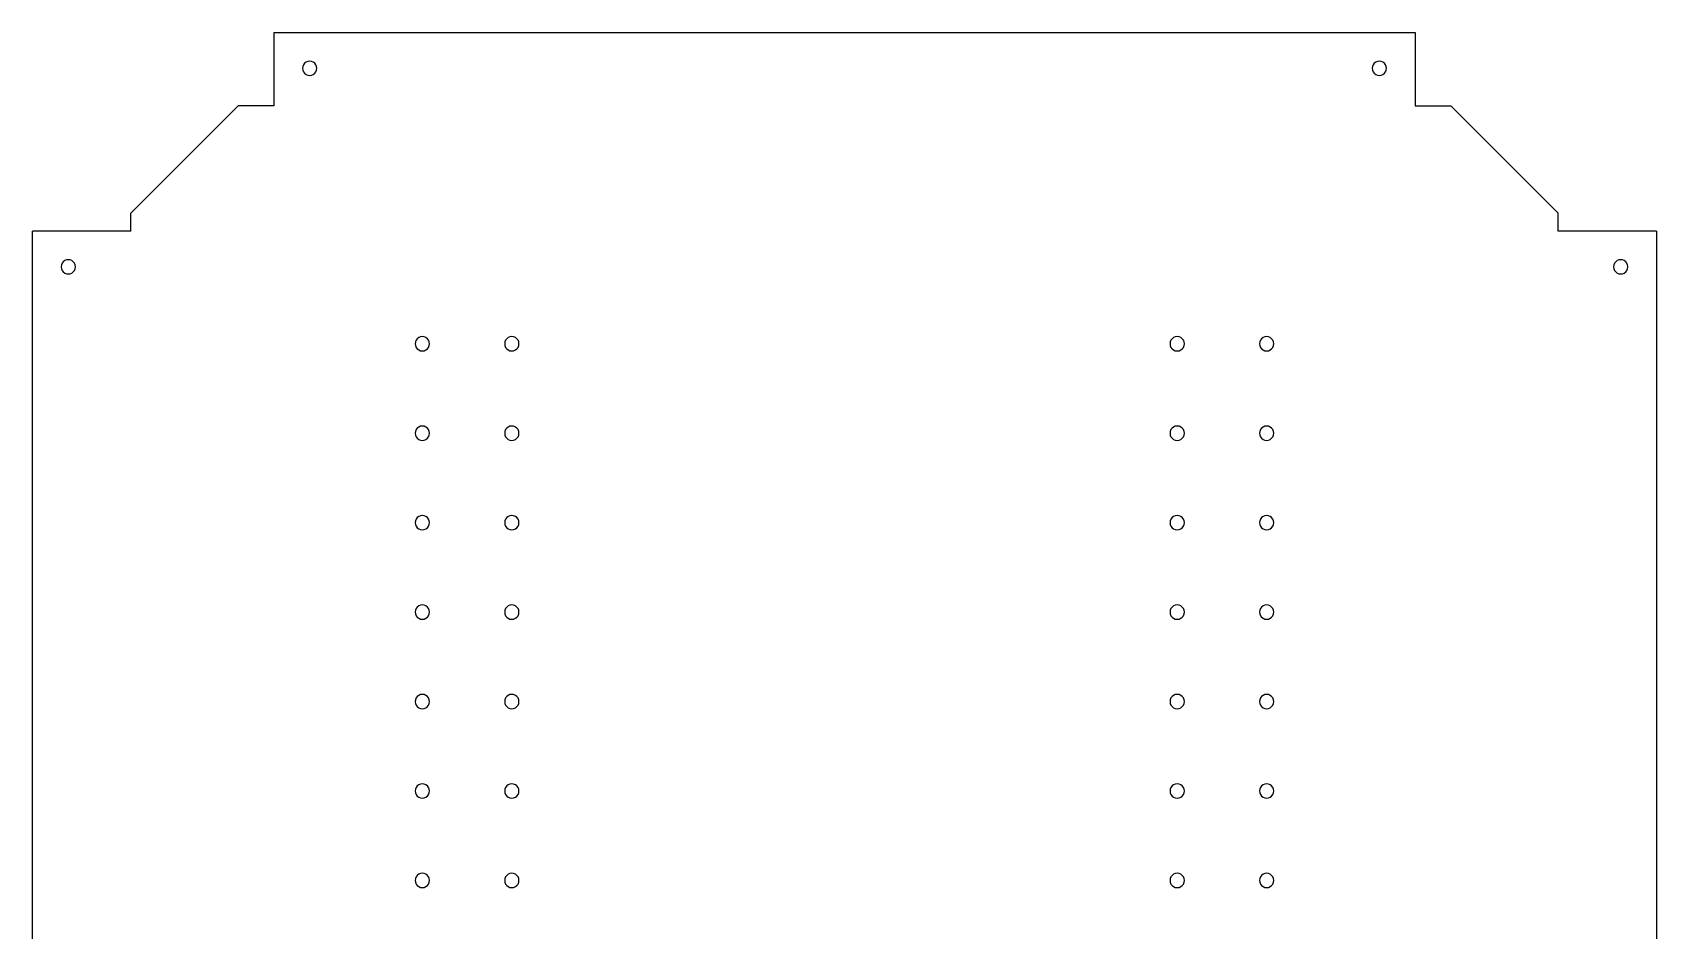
# Model space of a CAD drawing. Header units: metres. Extents: x -605 to -151, y 2349 to 2851.
# Drawn here: x -605.2 to -151.2, y 2599.5 to 2850.5 of the extents above; entities that cross this region are included whole.
import ezdxf

# ---------------------------------------------------------------- set-up
doc = ezdxf.new("R2010")
doc.units = ezdxf.units.M

msp = doc.modelspace()

# ---------------------------------------------------------------- linework, layer by layer
at = {"layer": 'GROUP0'}
for p, q in [((-537.69, 2850.5, 0), (-537.69, 2830, 0)), ((-537.69, 2850.5, 0), (-218.69, 2850.5, 0)), ((-218.69, 2850.5, 0), (-218.69, 2830, 0)), ((-528.69, 2842.23, 0), (-529.11, 2841.92, 0)), ((-528.21, 2842.43, 0), (-528.69, 2842.23, 0)), ((-527.69, 2842.5, 0), (-528.21, 2842.43, 0)), ((-527.17, 2842.43, 0), (-527.69, 2842.5, 0)), ((-526.69, 2842.23, 0), (-527.17, 2842.43, 0)), ((-526.28, 2841.92, 0), (-526.69, 2842.23, 0)), ((-229.69, 2842.23, 0), (-230.11, 2841.92, 0)), ((-229.21, 2842.43, 0), (-229.69, 2842.23, 0)), ((-228.69, 2842.5, 0), (-229.21, 2842.43, 0)), ((-228.17, 2842.43, 0), (-228.69, 2842.5, 0)), ((-227.69, 2842.23, 0), (-228.17, 2842.43, 0)), ((-227.28, 2841.92, 0), (-227.69, 2842.23, 0)), ((-529.62, 2841.02, 0), (-529.69, 2840.5, 0)), ((-529.69, 2840.5, 0), (-529.62, 2839.98, 0)), ((-529.42, 2841.5, 0), (-529.62, 2841.02, 0)), ((-529.62, 2839.98, 0), (-529.42, 2839.5, 0)), ((-529.11, 2841.92, 0), (-529.42, 2841.5, 0)), ((-529.42, 2839.5, 0), (-529.11, 2839.09, 0)), ((-529.11, 2839.09, 0), (-528.69, 2838.77, 0)), ((-528.69, 2838.77, 0), (-528.21, 2838.57, 0)), ((-528.21, 2838.57, 0), (-527.69, 2838.5, 0)), ((-527.69, 2838.5, 0), (-527.17, 2838.57, 0)), ((-527.17, 2838.57, 0), (-526.69, 2838.77, 0)), ((-526.69, 2838.77, 0), (-526.28, 2839.09, 0)), ((-525.96, 2841.5, 0), (-526.28, 2841.92, 0)), ((-526.28, 2839.09, 0), (-525.96, 2839.5, 0)), ((-525.76, 2841.02, 0), (-525.96, 2841.5, 0)), ((-525.96, 2839.5, 0), (-525.76, 2839.98, 0)), ((-525.69, 2840.5, 0), (-525.76, 2841.02, 0)), ((-525.76, 2839.98, 0), (-525.69, 2840.5, 0)), ((-230.62, 2841.02, 0), (-230.69, 2840.5, 0)), ((-230.69, 2840.5, 0), (-230.62, 2839.98, 0)), ((-230.42, 2841.5, 0), (-230.62, 2841.02, 0)), ((-230.62, 2839.98, 0), (-230.42, 2839.5, 0)), ((-230.11, 2841.92, 0), (-230.42, 2841.5, 0)), ((-230.42, 2839.5, 0), (-230.11, 2839.09, 0)), ((-230.11, 2839.09, 0), (-229.69, 2838.77, 0)), ((-229.69, 2838.77, 0), (-229.21, 2838.57, 0)), ((-229.21, 2838.57, 0), (-228.69, 2838.5, 0)), ((-228.69, 2838.5, 0), (-228.17, 2838.57, 0)), ((-228.17, 2838.57, 0), (-227.69, 2838.77, 0)), ((-227.69, 2838.77, 0), (-227.28, 2839.09, 0)), ((-226.96, 2841.5, 0), (-227.28, 2841.92, 0)), ((-227.28, 2839.09, 0), (-226.96, 2839.5, 0)), ((-226.76, 2841.02, 0), (-226.96, 2841.5, 0)), ((-226.96, 2839.5, 0), (-226.76, 2839.98, 0)), ((-226.69, 2840.5, 0), (-226.76, 2841.02, 0)), ((-226.76, 2839.98, 0), (-226.69, 2840.5, 0)), ((-547.69, 2830, 0), (-577.69, 2800, 0)), ((-537.69, 2830, 0), (-547.69, 2830, 0)), ((-218.69, 2830, 0), (-208.69, 2830, 0)), ((-178.69, 2800, 0), (-208.69, 2830, 0)), ((-577.69, 2795, 0), (-577.69, 2800, 0)), ((-178.69, 2795, 0), (-178.69, 2800, 0)), ((-577.69, 2795, 0), (-605.19, 2795, 0)), ((-605.19, 2373, 0), (-605.19, 2795, 0)), ((-151.19, 2795, 0), (-178.69, 2795, 0)), ((-151.19, 2795, 0), (-151.19, 2373, 0)), ((-597.12, 2785.52, 0), (-597.19, 2785, 0)), ((-597.19, 2785, 0), (-597.12, 2784.48, 0)), ((-596.92, 2786, 0), (-597.12, 2785.52, 0)), ((-597.12, 2784.48, 0), (-596.92, 2784, 0)), ((-596.61, 2786.42, 0), (-596.92, 2786, 0)), ((-596.92, 2784, 0), (-596.61, 2783.59, 0)), ((-596.19, 2786.73, 0), (-596.61, 2786.42, 0)), ((-596.61, 2783.59, 0), (-596.19, 2783.27, 0)), ((-595.71, 2786.93, 0), (-596.19, 2786.73, 0)), ((-596.19, 2783.27, 0), (-595.71, 2783.07, 0)), ((-595.19, 2787, 0), (-595.71, 2786.93, 0)), ((-595.71, 2783.07, 0), (-595.19, 2783, 0)), ((-594.67, 2786.93, 0), (-595.19, 2787, 0)), ((-595.19, 2783, 0), (-594.67, 2783.07, 0)), ((-594.19, 2786.73, 0), (-594.67, 2786.93, 0)), ((-594.67, 2783.07, 0), (-594.19, 2783.27, 0)), ((-593.78, 2786.42, 0), (-594.19, 2786.73, 0)), ((-594.19, 2783.27, 0), (-593.78, 2783.59, 0)), ((-593.46, 2786, 0), (-593.78, 2786.42, 0)), ((-593.78, 2783.59, 0), (-593.46, 2784, 0)), ((-593.26, 2785.52, 0), (-593.46, 2786, 0)), ((-593.46, 2784, 0), (-593.26, 2784.48, 0)), ((-593.19, 2785, 0), (-593.26, 2785.52, 0)), ((-593.26, 2784.48, 0), (-593.19, 2785, 0)), ((-163.12, 2785.52, 0), (-163.19, 2785, 0)), ((-163.19, 2785, 0), (-163.12, 2784.48, 0)), ((-162.92, 2786, 0), (-163.12, 2785.52, 0)), ((-163.12, 2784.48, 0), (-162.92, 2784, 0)), ((-162.61, 2786.42, 0), (-162.92, 2786, 0)), ((-162.92, 2784, 0), (-162.61, 2783.59, 0)), ((-162.19, 2786.73, 0), (-162.61, 2786.42, 0)), ((-162.61, 2783.59, 0), (-162.19, 2783.27, 0)), ((-161.71, 2786.93, 0), (-162.19, 2786.73, 0)), ((-162.19, 2783.27, 0), (-161.71, 2783.07, 0)), ((-161.19, 2787, 0), (-161.71, 2786.93, 0)), ((-161.71, 2783.07, 0), (-161.19, 2783, 0)), ((-160.67, 2786.93, 0), (-161.19, 2787, 0)), ((-161.19, 2783, 0), (-160.67, 2783.07, 0)), ((-160.19, 2786.73, 0), (-160.67, 2786.93, 0)), ((-160.67, 2783.07, 0), (-160.19, 2783.27, 0)), ((-159.78, 2786.42, 0), (-160.19, 2786.73, 0)), ((-160.19, 2783.27, 0), (-159.78, 2783.59, 0)), ((-159.46, 2786, 0), (-159.78, 2786.42, 0)), ((-159.78, 2783.59, 0), (-159.46, 2784, 0)), ((-159.26, 2785.52, 0), (-159.46, 2786, 0)), ((-159.46, 2784, 0), (-159.26, 2784.48, 0)), ((-159.19, 2785, 0), (-159.26, 2785.52, 0)), ((-159.26, 2784.48, 0), (-159.19, 2785, 0)), ((-497.61, 2764.92, 0), (-497.92, 2764.5, 0)), ((-497.19, 2765.23, 0), (-497.61, 2764.92, 0)), ((-496.71, 2765.43, 0), (-497.19, 2765.23, 0)), ((-496.19, 2765.5, 0), (-496.71, 2765.43, 0)), ((-495.68, 2765.43, 0), (-496.19, 2765.5, 0)), ((-495.19, 2765.23, 0), (-495.68, 2765.43, 0)), ((-494.78, 2764.92, 0), (-495.19, 2765.23, 0)), ((-494.46, 2764.5, 0), (-494.78, 2764.92, 0)), ((-472.61, 2764.92, 0), (-472.92, 2764.5, 0)), ((-472.19, 2765.23, 0), (-472.61, 2764.92, 0)), ((-471.71, 2765.43, 0), (-472.19, 2765.23, 0)), ((-471.19, 2765.5, 0), (-471.71, 2765.43, 0)), ((-470.68, 2765.43, 0), (-471.19, 2765.5, 0)), ((-470.19, 2765.23, 0), (-470.68, 2765.43, 0)), ((-469.78, 2764.92, 0), (-470.19, 2765.23, 0)), ((-469.46, 2764.5, 0), (-469.78, 2764.92, 0)), ((-286.61, 2764.92, 0), (-286.92, 2764.5, 0)), ((-286.19, 2765.23, 0), (-286.61, 2764.92, 0)), ((-285.71, 2765.43, 0), (-286.19, 2765.23, 0)), ((-285.19, 2765.5, 0), (-285.71, 2765.43, 0)), ((-284.67, 2765.43, 0), (-285.19, 2765.5, 0)), ((-284.19, 2765.23, 0), (-284.67, 2765.43, 0)), ((-283.78, 2764.92, 0), (-284.19, 2765.23, 0)), ((-283.46, 2764.5, 0), (-283.78, 2764.92, 0)), ((-261.61, 2764.92, 0), (-261.92, 2764.5, 0)), ((-261.19, 2765.23, 0), (-261.61, 2764.92, 0)), ((-260.71, 2765.43, 0), (-261.19, 2765.23, 0)), ((-260.19, 2765.5, 0), (-260.71, 2765.43, 0)), ((-259.67, 2765.43, 0), (-260.19, 2765.5, 0)), ((-259.19, 2765.23, 0), (-259.67, 2765.43, 0)), ((-258.78, 2764.92, 0), (-259.19, 2765.23, 0)), ((-258.46, 2764.5, 0), (-258.78, 2764.92, 0)), ((-498.12, 2764.02, 0), (-498.19, 2763.5, 0)), ((-498.19, 2763.5, 0), (-498.12, 2762.98, 0)), ((-497.92, 2764.5, 0), (-498.12, 2764.02, 0)), ((-498.12, 2762.98, 0), (-497.92, 2762.5, 0)), ((-497.92, 2762.5, 0), (-497.61, 2762.09, 0)), ((-497.61, 2762.09, 0), (-497.19, 2761.77, 0)), ((-497.19, 2761.77, 0), (-496.71, 2761.57, 0)), ((-496.71, 2761.57, 0), (-496.19, 2761.5, 0)), ((-496.19, 2761.5, 0), (-495.68, 2761.57, 0)), ((-495.68, 2761.57, 0), (-495.19, 2761.77, 0)), ((-495.19, 2761.77, 0), (-494.78, 2762.09, 0)), ((-494.78, 2762.09, 0), (-494.46, 2762.5, 0)), ((-494.26, 2764.02, 0), (-494.46, 2764.5, 0)), ((-494.46, 2762.5, 0), (-494.26, 2762.98, 0)), ((-494.19, 2763.5, 0), (-494.26, 2764.02, 0)), ((-494.26, 2762.98, 0), (-494.19, 2763.5, 0)), ((-473.12, 2764.02, 0), (-473.19, 2763.5, 0)), ((-473.19, 2763.5, 0), (-473.12, 2762.98, 0)), ((-472.92, 2764.5, 0), (-473.12, 2764.02, 0)), ((-473.12, 2762.98, 0), (-472.92, 2762.5, 0)), ((-472.92, 2762.5, 0), (-472.61, 2762.09, 0)), ((-472.61, 2762.09, 0), (-472.19, 2761.77, 0)), ((-472.19, 2761.77, 0), (-471.71, 2761.57, 0)), ((-471.71, 2761.57, 0), (-471.19, 2761.5, 0)), ((-471.19, 2761.5, 0), (-470.68, 2761.57, 0)), ((-470.68, 2761.57, 0), (-470.19, 2761.77, 0)), ((-470.19, 2761.77, 0), (-469.78, 2762.09, 0)), ((-469.78, 2762.09, 0), (-469.46, 2762.5, 0)), ((-469.26, 2764.02, 0), (-469.46, 2764.5, 0)), ((-469.46, 2762.5, 0), (-469.26, 2762.98, 0)), ((-469.19, 2763.5, 0), (-469.26, 2764.02, 0)), ((-469.26, 2762.98, 0), (-469.19, 2763.5, 0)), ((-287.12, 2764.02, 0), (-287.19, 2763.5, 0)), ((-287.19, 2763.5, 0), (-287.12, 2762.98, 0)), ((-286.92, 2764.5, 0), (-287.12, 2764.02, 0)), ((-287.12, 2762.98, 0), (-286.92, 2762.5, 0)), ((-286.92, 2762.5, 0), (-286.61, 2762.09, 0)), ((-286.61, 2762.09, 0), (-286.19, 2761.77, 0)), ((-286.19, 2761.77, 0), (-285.71, 2761.57, 0)), ((-285.71, 2761.57, 0), (-285.19, 2761.5, 0)), ((-285.19, 2761.5, 0), (-284.67, 2761.57, 0)), ((-284.67, 2761.57, 0), (-284.19, 2761.77, 0)), ((-284.19, 2761.77, 0), (-283.78, 2762.09, 0)), ((-283.78, 2762.09, 0), (-283.46, 2762.5, 0)), ((-283.26, 2764.02, 0), (-283.46, 2764.5, 0)), ((-283.46, 2762.5, 0), (-283.26, 2762.98, 0)), ((-283.19, 2763.5, 0), (-283.26, 2764.02, 0)), ((-283.26, 2762.98, 0), (-283.19, 2763.5, 0)), ((-262.12, 2764.02, 0), (-262.19, 2763.5, 0)), ((-262.19, 2763.5, 0), (-262.12, 2762.98, 0)), ((-261.92, 2764.5, 0), (-262.12, 2764.02, 0)), ((-262.12, 2762.98, 0), (-261.92, 2762.5, 0)), ((-261.92, 2762.5, 0), (-261.61, 2762.09, 0)), ((-261.61, 2762.09, 0), (-261.19, 2761.77, 0)), ((-261.19, 2761.77, 0), (-260.71, 2761.57, 0)), ((-260.71, 2761.57, 0), (-260.19, 2761.5, 0)), ((-260.19, 2761.5, 0), (-259.67, 2761.57, 0)), ((-259.67, 2761.57, 0), (-259.19, 2761.77, 0)), ((-259.19, 2761.77, 0), (-258.78, 2762.09, 0)), ((-258.78, 2762.09, 0), (-258.46, 2762.5, 0)), ((-258.26, 2764.02, 0), (-258.46, 2764.5, 0)), ((-258.46, 2762.5, 0), (-258.26, 2762.98, 0)), ((-258.19, 2763.5, 0), (-258.26, 2764.02, 0)), ((-258.26, 2762.98, 0), (-258.19, 2763.5, 0)), ((-498.12, 2739.02, 0), (-498.19, 2738.5, 0)), ((-498.19, 2738.5, 0), (-498.12, 2737.98, 0)), ((-497.92, 2739.5, 0), (-498.12, 2739.02, 0)), ((-498.12, 2737.98, 0), (-497.92, 2737.5, 0)), ((-497.61, 2739.92, 0), (-497.92, 2739.5, 0)), ((-497.19, 2740.23, 0), (-497.61, 2739.92, 0)), ((-496.71, 2740.43, 0), (-497.19, 2740.23, 0)), ((-496.19, 2740.5, 0), (-496.71, 2740.43, 0)), ((-495.68, 2740.43, 0), (-496.19, 2740.5, 0)), ((-495.19, 2740.23, 0), (-495.68, 2740.43, 0)), ((-494.78, 2739.92, 0), (-495.19, 2740.23, 0)), ((-494.46, 2739.5, 0), (-494.78, 2739.92, 0)), ((-494.26, 2739.02, 0), (-494.46, 2739.5, 0)), ((-494.46, 2737.5, 0), (-494.26, 2737.98, 0)), ((-494.19, 2738.5, 0), (-494.26, 2739.02, 0)), ((-494.26, 2737.98, 0), (-494.19, 2738.5, 0)), ((-473.12, 2739.02, 0), (-473.19, 2738.5, 0)), ((-473.19, 2738.5, 0), (-473.12, 2737.98, 0)), ((-472.92, 2739.5, 0), (-473.12, 2739.02, 0)), ((-473.12, 2737.98, 0), (-472.92, 2737.5, 0)), ((-472.61, 2739.92, 0), (-472.92, 2739.5, 0)), ((-472.19, 2740.23, 0), (-472.61, 2739.92, 0)), ((-471.71, 2740.43, 0), (-472.19, 2740.23, 0)), ((-471.19, 2740.5, 0), (-471.71, 2740.43, 0)), ((-470.68, 2740.43, 0), (-471.19, 2740.5, 0)), ((-470.19, 2740.23, 0), (-470.68, 2740.43, 0)), ((-469.78, 2739.92, 0), (-470.19, 2740.23, 0)), ((-469.46, 2739.5, 0), (-469.78, 2739.92, 0)), ((-469.26, 2739.02, 0), (-469.46, 2739.5, 0)), ((-469.46, 2737.5, 0), (-469.26, 2737.98, 0)), ((-469.19, 2738.5, 0), (-469.26, 2739.02, 0)), ((-469.26, 2737.98, 0), (-469.19, 2738.5, 0)), ((-287.12, 2739.02, 0), (-287.19, 2738.5, 0)), ((-287.19, 2738.5, 0), (-287.12, 2737.98, 0)), ((-286.92, 2739.5, 0), (-287.12, 2739.02, 0)), ((-287.12, 2737.98, 0), (-286.92, 2737.5, 0)), ((-286.61, 2739.92, 0), (-286.92, 2739.5, 0)), ((-286.19, 2740.23, 0), (-286.61, 2739.92, 0)), ((-285.71, 2740.43, 0), (-286.19, 2740.23, 0)), ((-285.19, 2740.5, 0), (-285.71, 2740.43, 0)), ((-284.67, 2740.43, 0), (-285.19, 2740.5, 0)), ((-284.19, 2740.23, 0), (-284.67, 2740.43, 0)), ((-283.78, 2739.92, 0), (-284.19, 2740.23, 0)), ((-283.46, 2739.5, 0), (-283.78, 2739.92, 0)), ((-283.26, 2739.02, 0), (-283.46, 2739.5, 0)), ((-283.46, 2737.5, 0), (-283.26, 2737.98, 0)), ((-283.19, 2738.5, 0), (-283.26, 2739.02, 0)), ((-283.26, 2737.98, 0), (-283.19, 2738.5, 0)), ((-262.12, 2739.02, 0), (-262.19, 2738.5, 0)), ((-262.19, 2738.5, 0), (-262.12, 2737.98, 0)), ((-261.92, 2739.5, 0), (-262.12, 2739.02, 0)), ((-262.12, 2737.98, 0), (-261.92, 2737.5, 0)), ((-261.61, 2739.92, 0), (-261.92, 2739.5, 0)), ((-261.19, 2740.23, 0), (-261.61, 2739.92, 0)), ((-260.71, 2740.43, 0), (-261.19, 2740.23, 0)), ((-260.19, 2740.5, 0), (-260.71, 2740.43, 0)), ((-259.67, 2740.43, 0), (-260.19, 2740.5, 0)), ((-259.19, 2740.23, 0), (-259.67, 2740.43, 0)), ((-258.78, 2739.92, 0), (-259.19, 2740.23, 0)), ((-258.46, 2739.5, 0), (-258.78, 2739.92, 0)), ((-258.26, 2739.02, 0), (-258.46, 2739.5, 0)), ((-258.46, 2737.5, 0), (-258.26, 2737.98, 0)), ((-258.19, 2738.5, 0), (-258.26, 2739.02, 0)), ((-258.26, 2737.98, 0), (-258.19, 2738.5, 0)), ((-497.92, 2737.5, 0), (-497.61, 2737.09, 0)), ((-497.61, 2737.09, 0), (-497.19, 2736.77, 0)), ((-497.19, 2736.77, 0), (-496.71, 2736.57, 0)), ((-496.71, 2736.57, 0), (-496.19, 2736.5, 0)), ((-496.19, 2736.5, 0), (-495.68, 2736.57, 0)), ((-495.68, 2736.57, 0), (-495.19, 2736.77, 0)), ((-495.19, 2736.77, 0), (-494.78, 2737.09, 0)), ((-494.78, 2737.09, 0), (-494.46, 2737.5, 0)), ((-472.92, 2737.5, 0), (-472.61, 2737.09, 0)), ((-472.61, 2737.09, 0), (-472.19, 2736.77, 0)), ((-472.19, 2736.77, 0), (-471.71, 2736.57, 0)), ((-471.71, 2736.57, 0), (-471.19, 2736.5, 0)), ((-471.19, 2736.5, 0), (-470.68, 2736.57, 0)), ((-470.68, 2736.57, 0), (-470.19, 2736.77, 0)), ((-470.19, 2736.77, 0), (-469.78, 2737.09, 0)), ((-469.78, 2737.09, 0), (-469.46, 2737.5, 0)), ((-286.92, 2737.5, 0), (-286.61, 2737.09, 0)), ((-286.61, 2737.09, 0), (-286.19, 2736.77, 0)), ((-286.19, 2736.77, 0), (-285.71, 2736.57, 0)), ((-285.71, 2736.57, 0), (-285.19, 2736.5, 0)), ((-285.19, 2736.5, 0), (-284.67, 2736.57, 0)), ((-284.67, 2736.57, 0), (-284.19, 2736.77, 0)), ((-284.19, 2736.77, 0), (-283.78, 2737.09, 0)), ((-283.78, 2737.09, 0), (-283.46, 2737.5, 0)), ((-261.92, 2737.5, 0), (-261.61, 2737.09, 0)), ((-261.61, 2737.09, 0), (-261.19, 2736.77, 0)), ((-261.19, 2736.77, 0), (-260.71, 2736.57, 0)), ((-260.71, 2736.57, 0), (-260.19, 2736.5, 0)), ((-260.19, 2736.5, 0), (-259.67, 2736.57, 0)), ((-259.67, 2736.57, 0), (-259.19, 2736.77, 0)), ((-259.19, 2736.77, 0), (-258.78, 2737.09, 0)), ((-258.78, 2737.09, 0), (-258.46, 2737.5, 0)), ((-497.19, 2715.23, 0), (-497.61, 2714.92, 0)), ((-496.71, 2715.43, 0), (-497.19, 2715.23, 0)), ((-496.19, 2715.5, 0), (-496.71, 2715.43, 0)), ((-495.68, 2715.43, 0), (-496.19, 2715.5, 0)), ((-495.19, 2715.23, 0), (-495.68, 2715.43, 0)), ((-494.78, 2714.92, 0), (-495.19, 2715.23, 0)), ((-472.19, 2715.23, 0), (-472.61, 2714.92, 0)), ((-471.71, 2715.43, 0), (-472.19, 2715.23, 0)), ((-471.19, 2715.5, 0), (-471.71, 2715.43, 0)), ((-470.68, 2715.43, 0), (-471.19, 2715.5, 0)), ((-470.19, 2715.23, 0), (-470.68, 2715.43, 0)), ((-469.78, 2714.92, 0), (-470.19, 2715.23, 0)), ((-286.19, 2715.23, 0), (-286.61, 2714.92, 0)), ((-285.71, 2715.43, 0), (-286.19, 2715.23, 0)), ((-285.19, 2715.5, 0), (-285.71, 2715.43, 0)), ((-284.67, 2715.43, 0), (-285.19, 2715.5, 0)), ((-284.19, 2715.23, 0), (-284.67, 2715.43, 0)), ((-283.78, 2714.92, 0), (-284.19, 2715.23, 0)), ((-261.19, 2715.23, 0), (-261.61, 2714.92, 0)), ((-260.71, 2715.43, 0), (-261.19, 2715.23, 0)), ((-260.19, 2715.5, 0), (-260.71, 2715.43, 0)), ((-259.67, 2715.43, 0), (-260.19, 2715.5, 0)), ((-259.19, 2715.23, 0), (-259.67, 2715.43, 0)), ((-258.78, 2714.92, 0), (-259.19, 2715.23, 0)), ((-498.12, 2714.02, 0), (-498.19, 2713.5, 0)), ((-498.19, 2713.5, 0), (-498.12, 2712.98, 0)), ((-497.92, 2714.5, 0), (-498.12, 2714.02, 0)), ((-498.12, 2712.98, 0), (-497.92, 2712.5, 0)), ((-497.61, 2714.92, 0), (-497.92, 2714.5, 0)), ((-497.92, 2712.5, 0), (-497.61, 2712.09, 0)), ((-497.61, 2712.09, 0), (-497.19, 2711.77, 0)), ((-497.19, 2711.77, 0), (-496.71, 2711.57, 0)), ((-496.71, 2711.57, 0), (-496.19, 2711.5, 0)), ((-496.19, 2711.5, 0), (-495.68, 2711.57, 0)), ((-495.68, 2711.57, 0), (-495.19, 2711.77, 0)), ((-495.19, 2711.77, 0), (-494.78, 2712.09, 0)), ((-494.46, 2714.5, 0), (-494.78, 2714.92, 0)), ((-494.78, 2712.09, 0), (-494.46, 2712.5, 0)), ((-494.26, 2714.02, 0), (-494.46, 2714.5, 0)), ((-494.46, 2712.5, 0), (-494.26, 2712.98, 0)), ((-494.19, 2713.5, 0), (-494.26, 2714.02, 0)), ((-494.26, 2712.98, 0), (-494.19, 2713.5, 0)), ((-473.12, 2714.02, 0), (-473.19, 2713.5, 0)), ((-473.19, 2713.5, 0), (-473.12, 2712.98, 0)), ((-472.92, 2714.5, 0), (-473.12, 2714.02, 0)), ((-473.12, 2712.98, 0), (-472.92, 2712.5, 0)), ((-472.61, 2714.92, 0), (-472.92, 2714.5, 0)), ((-472.92, 2712.5, 0), (-472.61, 2712.09, 0)), ((-472.61, 2712.09, 0), (-472.19, 2711.77, 0)), ((-472.19, 2711.77, 0), (-471.71, 2711.57, 0)), ((-471.71, 2711.57, 0), (-471.19, 2711.5, 0)), ((-471.19, 2711.5, 0), (-470.68, 2711.57, 0)), ((-470.68, 2711.57, 0), (-470.19, 2711.77, 0)), ((-470.19, 2711.77, 0), (-469.78, 2712.09, 0)), ((-469.46, 2714.5, 0), (-469.78, 2714.92, 0)), ((-469.78, 2712.09, 0), (-469.46, 2712.5, 0)), ((-469.26, 2714.02, 0), (-469.46, 2714.5, 0)), ((-469.46, 2712.5, 0), (-469.26, 2712.98, 0)), ((-469.19, 2713.5, 0), (-469.26, 2714.02, 0)), ((-469.26, 2712.98, 0), (-469.19, 2713.5, 0)), ((-287.12, 2714.02, 0), (-287.19, 2713.5, 0)), ((-287.19, 2713.5, 0), (-287.12, 2712.98, 0)), ((-286.92, 2714.5, 0), (-287.12, 2714.02, 0)), ((-287.12, 2712.98, 0), (-286.92, 2712.5, 0)), ((-286.61, 2714.92, 0), (-286.92, 2714.5, 0)), ((-286.92, 2712.5, 0), (-286.61, 2712.09, 0)), ((-286.61, 2712.09, 0), (-286.19, 2711.77, 0)), ((-286.19, 2711.77, 0), (-285.71, 2711.57, 0)), ((-285.71, 2711.57, 0), (-285.19, 2711.5, 0)), ((-285.19, 2711.5, 0), (-284.67, 2711.57, 0)), ((-284.67, 2711.57, 0), (-284.19, 2711.77, 0)), ((-284.19, 2711.77, 0), (-283.78, 2712.09, 0)), ((-283.46, 2714.5, 0), (-283.78, 2714.92, 0)), ((-283.78, 2712.09, 0), (-283.46, 2712.5, 0)), ((-283.26, 2714.02, 0), (-283.46, 2714.5, 0)), ((-283.46, 2712.5, 0), (-283.26, 2712.98, 0)), ((-283.19, 2713.5, 0), (-283.26, 2714.02, 0)), ((-283.26, 2712.98, 0), (-283.19, 2713.5, 0)), ((-262.12, 2714.02, 0), (-262.19, 2713.5, 0)), ((-262.19, 2713.5, 0), (-262.12, 2712.98, 0)), ((-261.92, 2714.5, 0), (-262.12, 2714.02, 0)), ((-262.12, 2712.98, 0), (-261.92, 2712.5, 0)), ((-261.61, 2714.92, 0), (-261.92, 2714.5, 0)), ((-261.92, 2712.5, 0), (-261.61, 2712.09, 0)), ((-261.61, 2712.09, 0), (-261.19, 2711.77, 0)), ((-261.19, 2711.77, 0), (-260.71, 2711.57, 0)), ((-260.71, 2711.57, 0), (-260.19, 2711.5, 0)), ((-260.19, 2711.5, 0), (-259.67, 2711.57, 0)), ((-259.67, 2711.57, 0), (-259.19, 2711.77, 0)), ((-259.19, 2711.77, 0), (-258.78, 2712.09, 0)), ((-258.46, 2714.5, 0), (-258.78, 2714.92, 0)), ((-258.78, 2712.09, 0), (-258.46, 2712.5, 0)), ((-258.26, 2714.02, 0), (-258.46, 2714.5, 0)), ((-258.46, 2712.5, 0), (-258.26, 2712.98, 0)), ((-258.19, 2713.5, 0), (-258.26, 2714.02, 0)), ((-258.26, 2712.98, 0), (-258.19, 2713.5, 0)), ((-498.12, 2689.02, 0), (-498.19, 2688.5, 0)), ((-498.19, 2688.5, 0), (-498.12, 2687.98, 0)), ((-497.92, 2689.5, 0), (-498.12, 2689.02, 0)), ((-498.12, 2687.98, 0), (-497.92, 2687.5, 0)), ((-497.61, 2689.92, 0), (-497.92, 2689.5, 0)), ((-497.19, 2690.23, 0), (-497.61, 2689.92, 0)), ((-496.71, 2690.43, 0), (-497.19, 2690.23, 0)), ((-496.19, 2690.5, 0), (-496.71, 2690.43, 0)), ((-495.68, 2690.43, 0), (-496.19, 2690.5, 0)), ((-495.19, 2690.23, 0), (-495.68, 2690.43, 0)), ((-494.78, 2689.92, 0), (-495.19, 2690.23, 0)), ((-494.46, 2689.5, 0), (-494.78, 2689.92, 0)), ((-494.26, 2689.02, 0), (-494.46, 2689.5, 0)), ((-494.46, 2687.5, 0), (-494.26, 2687.98, 0)), ((-494.19, 2688.5, 0), (-494.26, 2689.02, 0)), ((-494.26, 2687.98, 0), (-494.19, 2688.5, 0)), ((-473.12, 2689.02, 0), (-473.19, 2688.5, 0)), ((-473.19, 2688.5, 0), (-473.12, 2687.98, 0)), ((-472.92, 2689.5, 0), (-473.12, 2689.02, 0)), ((-473.12, 2687.98, 0), (-472.92, 2687.5, 0)), ((-472.61, 2689.92, 0), (-472.92, 2689.5, 0)), ((-472.19, 2690.23, 0), (-472.61, 2689.92, 0)), ((-471.71, 2690.43, 0), (-472.19, 2690.23, 0)), ((-471.19, 2690.5, 0), (-471.71, 2690.43, 0)), ((-470.68, 2690.43, 0), (-471.19, 2690.5, 0)), ((-470.19, 2690.23, 0), (-470.68, 2690.43, 0)), ((-469.78, 2689.92, 0), (-470.19, 2690.23, 0)), ((-469.46, 2689.5, 0), (-469.78, 2689.92, 0)), ((-469.26, 2689.02, 0), (-469.46, 2689.5, 0)), ((-469.46, 2687.5, 0), (-469.26, 2687.98, 0)), ((-469.19, 2688.5, 0), (-469.26, 2689.02, 0)), ((-469.26, 2687.98, 0), (-469.19, 2688.5, 0)), ((-287.12, 2689.02, 0), (-287.19, 2688.5, 0)), ((-287.19, 2688.5, 0), (-287.12, 2687.98, 0)), ((-286.92, 2689.5, 0), (-287.12, 2689.02, 0)), ((-287.12, 2687.98, 0), (-286.92, 2687.5, 0)), ((-286.61, 2689.92, 0), (-286.92, 2689.5, 0)), ((-286.19, 2690.23, 0), (-286.61, 2689.92, 0)), ((-285.71, 2690.43, 0), (-286.19, 2690.23, 0)), ((-285.19, 2690.5, 0), (-285.71, 2690.43, 0)), ((-284.67, 2690.43, 0), (-285.19, 2690.5, 0)), ((-284.19, 2690.23, 0), (-284.67, 2690.43, 0)), ((-283.78, 2689.92, 0), (-284.19, 2690.23, 0)), ((-283.46, 2689.5, 0), (-283.78, 2689.92, 0)), ((-283.26, 2689.02, 0), (-283.46, 2689.5, 0)), ((-283.46, 2687.5, 0), (-283.26, 2687.98, 0)), ((-283.19, 2688.5, 0), (-283.26, 2689.02, 0)), ((-283.26, 2687.98, 0), (-283.19, 2688.5, 0)), ((-262.12, 2689.02, 0), (-262.19, 2688.5, 0)), ((-262.19, 2688.5, 0), (-262.12, 2687.98, 0)), ((-261.92, 2689.5, 0), (-262.12, 2689.02, 0)), ((-262.12, 2687.98, 0), (-261.92, 2687.5, 0)), ((-261.61, 2689.92, 0), (-261.92, 2689.5, 0)), ((-261.19, 2690.23, 0), (-261.61, 2689.92, 0)), ((-260.71, 2690.43, 0), (-261.19, 2690.23, 0)), ((-260.19, 2690.5, 0), (-260.71, 2690.43, 0)), ((-259.67, 2690.43, 0), (-260.19, 2690.5, 0)), ((-259.19, 2690.23, 0), (-259.67, 2690.43, 0)), ((-258.78, 2689.92, 0), (-259.19, 2690.23, 0)), ((-258.46, 2689.5, 0), (-258.78, 2689.92, 0)), ((-258.26, 2689.02, 0), (-258.46, 2689.5, 0)), ((-258.46, 2687.5, 0), (-258.26, 2687.98, 0)), ((-258.19, 2688.5, 0), (-258.26, 2689.02, 0)), ((-258.26, 2687.98, 0), (-258.19, 2688.5, 0)), ((-497.92, 2687.5, 0), (-497.61, 2687.09, 0)), ((-497.61, 2687.09, 0), (-497.19, 2686.77, 0)), ((-497.19, 2686.77, 0), (-496.71, 2686.57, 0)), ((-496.71, 2686.57, 0), (-496.19, 2686.5, 0)), ((-496.19, 2686.5, 0), (-495.68, 2686.57, 0)), ((-495.68, 2686.57, 0), (-495.19, 2686.77, 0)), ((-495.19, 2686.77, 0), (-494.78, 2687.09, 0)), ((-494.78, 2687.09, 0), (-494.46, 2687.5, 0)), ((-472.92, 2687.5, 0), (-472.61, 2687.09, 0)), ((-472.61, 2687.09, 0), (-472.19, 2686.77, 0)), ((-472.19, 2686.77, 0), (-471.71, 2686.57, 0)), ((-471.71, 2686.57, 0), (-471.19, 2686.5, 0)), ((-471.19, 2686.5, 0), (-470.68, 2686.57, 0)), ((-470.68, 2686.57, 0), (-470.19, 2686.77, 0)), ((-470.19, 2686.77, 0), (-469.78, 2687.09, 0)), ((-469.78, 2687.09, 0), (-469.46, 2687.5, 0)), ((-286.92, 2687.5, 0), (-286.61, 2687.09, 0)), ((-286.61, 2687.09, 0), (-286.19, 2686.77, 0)), ((-286.19, 2686.77, 0), (-285.71, 2686.57, 0)), ((-285.71, 2686.57, 0), (-285.19, 2686.5, 0)), ((-285.19, 2686.5, 0), (-284.67, 2686.57, 0)), ((-284.67, 2686.57, 0), (-284.19, 2686.77, 0)), ((-284.19, 2686.77, 0), (-283.78, 2687.09, 0)), ((-283.78, 2687.09, 0), (-283.46, 2687.5, 0)), ((-261.92, 2687.5, 0), (-261.61, 2687.09, 0)), ((-261.61, 2687.09, 0), (-261.19, 2686.77, 0)), ((-261.19, 2686.77, 0), (-260.71, 2686.57, 0)), ((-260.71, 2686.57, 0), (-260.19, 2686.5, 0)), ((-260.19, 2686.5, 0), (-259.67, 2686.57, 0)), ((-259.67, 2686.57, 0), (-259.19, 2686.77, 0)), ((-259.19, 2686.77, 0), (-258.78, 2687.09, 0)), ((-258.78, 2687.09, 0), (-258.46, 2687.5, 0)), ((-497.19, 2665.23, 0), (-497.61, 2664.92, 0)), ((-496.71, 2665.43, 0), (-497.19, 2665.23, 0)), ((-496.19, 2665.5, 0), (-496.71, 2665.43, 0)), ((-495.68, 2665.43, 0), (-496.19, 2665.5, 0)), ((-495.19, 2665.23, 0), (-495.68, 2665.43, 0)), ((-494.78, 2664.92, 0), (-495.19, 2665.23, 0)), ((-472.19, 2665.23, 0), (-472.61, 2664.92, 0)), ((-471.71, 2665.43, 0), (-472.19, 2665.23, 0)), ((-471.19, 2665.5, 0), (-471.71, 2665.43, 0)), ((-470.68, 2665.43, 0), (-471.19, 2665.5, 0)), ((-470.19, 2665.23, 0), (-470.68, 2665.43, 0)), ((-469.78, 2664.92, 0), (-470.19, 2665.23, 0)), ((-286.19, 2665.23, 0), (-286.61, 2664.92, 0)), ((-285.71, 2665.43, 0), (-286.19, 2665.23, 0)), ((-285.19, 2665.5, 0), (-285.71, 2665.43, 0)), ((-284.67, 2665.43, 0), (-285.19, 2665.5, 0)), ((-284.19, 2665.23, 0), (-284.67, 2665.43, 0)), ((-283.78, 2664.92, 0), (-284.19, 2665.23, 0)), ((-261.19, 2665.23, 0), (-261.61, 2664.92, 0)), ((-260.71, 2665.43, 0), (-261.19, 2665.23, 0)), ((-260.19, 2665.5, 0), (-260.71, 2665.43, 0)), ((-259.67, 2665.43, 0), (-260.19, 2665.5, 0)), ((-259.19, 2665.23, 0), (-259.67, 2665.43, 0)), ((-258.78, 2664.92, 0), (-259.19, 2665.23, 0)), ((-498.12, 2664.02, 0), (-498.19, 2663.5, 0)), ((-498.19, 2663.5, 0), (-498.12, 2662.98, 0)), ((-497.92, 2664.5, 0), (-498.12, 2664.02, 0)), ((-498.12, 2662.98, 0), (-497.92, 2662.5, 0)), ((-497.61, 2664.92, 0), (-497.92, 2664.5, 0)), ((-497.92, 2662.5, 0), (-497.61, 2662.09, 0)), ((-497.61, 2662.09, 0), (-497.19, 2661.77, 0)), ((-497.19, 2661.77, 0), (-496.71, 2661.57, 0)), ((-496.71, 2661.57, 0), (-496.19, 2661.5, 0)), ((-496.19, 2661.5, 0), (-495.68, 2661.57, 0)), ((-495.68, 2661.57, 0), (-495.19, 2661.77, 0)), ((-495.19, 2661.77, 0), (-494.78, 2662.09, 0)), ((-494.46, 2664.5, 0), (-494.78, 2664.92, 0)), ((-494.78, 2662.09, 0), (-494.46, 2662.5, 0)), ((-494.26, 2664.02, 0), (-494.46, 2664.5, 0)), ((-494.46, 2662.5, 0), (-494.26, 2662.98, 0)), ((-494.19, 2663.5, 0), (-494.26, 2664.02, 0)), ((-494.26, 2662.98, 0), (-494.19, 2663.5, 0)), ((-473.12, 2664.02, 0), (-473.19, 2663.5, 0)), ((-473.19, 2663.5, 0), (-473.12, 2662.98, 0)), ((-472.92, 2664.5, 0), (-473.12, 2664.02, 0)), ((-473.12, 2662.98, 0), (-472.92, 2662.5, 0)), ((-472.61, 2664.92, 0), (-472.92, 2664.5, 0)), ((-472.92, 2662.5, 0), (-472.61, 2662.09, 0)), ((-472.61, 2662.09, 0), (-472.19, 2661.77, 0)), ((-472.19, 2661.77, 0), (-471.71, 2661.57, 0)), ((-471.71, 2661.57, 0), (-471.19, 2661.5, 0)), ((-471.19, 2661.5, 0), (-470.68, 2661.57, 0)), ((-470.68, 2661.57, 0), (-470.19, 2661.77, 0)), ((-470.19, 2661.77, 0), (-469.78, 2662.09, 0)), ((-469.46, 2664.5, 0), (-469.78, 2664.92, 0)), ((-469.78, 2662.09, 0), (-469.46, 2662.5, 0)), ((-469.26, 2664.02, 0), (-469.46, 2664.5, 0)), ((-469.46, 2662.5, 0), (-469.26, 2662.98, 0)), ((-469.19, 2663.5, 0), (-469.26, 2664.02, 0)), ((-469.26, 2662.98, 0), (-469.19, 2663.5, 0)), ((-287.12, 2664.02, 0), (-287.19, 2663.5, 0)), ((-287.19, 2663.5, 0), (-287.12, 2662.98, 0)), ((-286.92, 2664.5, 0), (-287.12, 2664.02, 0)), ((-287.12, 2662.98, 0), (-286.92, 2662.5, 0)), ((-286.61, 2664.92, 0), (-286.92, 2664.5, 0)), ((-286.92, 2662.5, 0), (-286.61, 2662.09, 0)), ((-286.61, 2662.09, 0), (-286.19, 2661.77, 0)), ((-286.19, 2661.77, 0), (-285.71, 2661.57, 0)), ((-285.71, 2661.57, 0), (-285.19, 2661.5, 0)), ((-285.19, 2661.5, 0), (-284.67, 2661.57, 0)), ((-284.67, 2661.57, 0), (-284.19, 2661.77, 0)), ((-284.19, 2661.77, 0), (-283.78, 2662.09, 0)), ((-283.46, 2664.5, 0), (-283.78, 2664.92, 0)), ((-283.78, 2662.09, 0), (-283.46, 2662.5, 0)), ((-283.26, 2664.02, 0), (-283.46, 2664.5, 0)), ((-283.46, 2662.5, 0), (-283.26, 2662.98, 0)), ((-283.19, 2663.5, 0), (-283.26, 2664.02, 0)), ((-283.26, 2662.98, 0), (-283.19, 2663.5, 0)), ((-262.12, 2664.02, 0), (-262.19, 2663.5, 0)), ((-262.19, 2663.5, 0), (-262.12, 2662.98, 0)), ((-261.92, 2664.5, 0), (-262.12, 2664.02, 0)), ((-262.12, 2662.98, 0), (-261.92, 2662.5, 0)), ((-261.61, 2664.92, 0), (-261.92, 2664.5, 0)), ((-261.92, 2662.5, 0), (-261.61, 2662.09, 0)), ((-261.61, 2662.09, 0), (-261.19, 2661.77, 0)), ((-261.19, 2661.77, 0), (-260.71, 2661.57, 0)), ((-260.71, 2661.57, 0), (-260.19, 2661.5, 0)), ((-260.19, 2661.5, 0), (-259.67, 2661.57, 0)), ((-259.67, 2661.57, 0), (-259.19, 2661.77, 0)), ((-259.19, 2661.77, 0), (-258.78, 2662.09, 0)), ((-258.46, 2664.5, 0), (-258.78, 2664.92, 0)), ((-258.78, 2662.09, 0), (-258.46, 2662.5, 0)), ((-258.26, 2664.02, 0), (-258.46, 2664.5, 0)), ((-258.46, 2662.5, 0), (-258.26, 2662.98, 0)), ((-258.19, 2663.5, 0), (-258.26, 2664.02, 0)), ((-258.26, 2662.98, 0), (-258.19, 2663.5, 0)), ((-498.12, 2639.02, 0), (-498.19, 2638.5, 0)), ((-498.19, 2638.5, 0), (-498.12, 2637.98, 0)), ((-497.92, 2639.5, 0), (-498.12, 2639.02, 0)), ((-498.12, 2637.98, 0), (-497.92, 2637.5, 0)), ((-497.61, 2639.92, 0), (-497.92, 2639.5, 0)), ((-497.19, 2640.23, 0), (-497.61, 2639.92, 0)), ((-496.71, 2640.43, 0), (-497.19, 2640.23, 0)), ((-496.19, 2640.5, 0), (-496.71, 2640.43, 0)), ((-495.68, 2640.43, 0), (-496.19, 2640.5, 0)), ((-495.19, 2640.23, 0), (-495.68, 2640.43, 0)), ((-494.78, 2639.92, 0), (-495.19, 2640.23, 0)), ((-494.46, 2639.5, 0), (-494.78, 2639.92, 0)), ((-494.26, 2639.02, 0), (-494.46, 2639.5, 0)), ((-494.46, 2637.5, 0), (-494.26, 2637.98, 0)), ((-494.19, 2638.5, 0), (-494.26, 2639.02, 0)), ((-494.26, 2637.98, 0), (-494.19, 2638.5, 0)), ((-473.12, 2639.02, 0), (-473.19, 2638.5, 0)), ((-473.19, 2638.5, 0), (-473.12, 2637.98, 0)), ((-472.92, 2639.5, 0), (-473.12, 2639.02, 0)), ((-473.12, 2637.98, 0), (-472.92, 2637.5, 0)), ((-472.61, 2639.92, 0), (-472.92, 2639.5, 0)), ((-472.19, 2640.23, 0), (-472.61, 2639.92, 0)), ((-471.71, 2640.43, 0), (-472.19, 2640.23, 0)), ((-471.19, 2640.5, 0), (-471.71, 2640.43, 0)), ((-470.68, 2640.43, 0), (-471.19, 2640.5, 0)), ((-470.19, 2640.23, 0), (-470.68, 2640.43, 0)), ((-469.78, 2639.92, 0), (-470.19, 2640.23, 0)), ((-469.46, 2639.5, 0), (-469.78, 2639.92, 0)), ((-469.26, 2639.02, 0), (-469.46, 2639.5, 0)), ((-469.46, 2637.5, 0), (-469.26, 2637.98, 0)), ((-469.19, 2638.5, 0), (-469.26, 2639.02, 0)), ((-469.26, 2637.98, 0), (-469.19, 2638.5, 0)), ((-287.12, 2639.02, 0), (-287.19, 2638.5, 0)), ((-287.19, 2638.5, 0), (-287.12, 2637.98, 0)), ((-286.92, 2639.5, 0), (-287.12, 2639.02, 0)), ((-287.12, 2637.98, 0), (-286.92, 2637.5, 0)), ((-286.61, 2639.92, 0), (-286.92, 2639.5, 0)), ((-286.19, 2640.23, 0), (-286.61, 2639.92, 0)), ((-285.71, 2640.43, 0), (-286.19, 2640.23, 0)), ((-285.19, 2640.5, 0), (-285.71, 2640.43, 0)), ((-284.67, 2640.43, 0), (-285.19, 2640.5, 0)), ((-284.19, 2640.23, 0), (-284.67, 2640.43, 0)), ((-283.78, 2639.92, 0), (-284.19, 2640.23, 0)), ((-283.46, 2639.5, 0), (-283.78, 2639.92, 0)), ((-283.26, 2639.02, 0), (-283.46, 2639.5, 0)), ((-283.46, 2637.5, 0), (-283.26, 2637.98, 0)), ((-283.19, 2638.5, 0), (-283.26, 2639.02, 0)), ((-283.26, 2637.98, 0), (-283.19, 2638.5, 0)), ((-262.12, 2639.02, 0), (-262.19, 2638.5, 0)), ((-262.19, 2638.5, 0), (-262.12, 2637.98, 0)), ((-261.92, 2639.5, 0), (-262.12, 2639.02, 0)), ((-262.12, 2637.98, 0), (-261.92, 2637.5, 0)), ((-261.61, 2639.92, 0), (-261.92, 2639.5, 0)), ((-261.19, 2640.23, 0), (-261.61, 2639.92, 0)), ((-260.71, 2640.43, 0), (-261.19, 2640.23, 0)), ((-260.19, 2640.5, 0), (-260.71, 2640.43, 0)), ((-259.67, 2640.43, 0), (-260.19, 2640.5, 0)), ((-259.19, 2640.23, 0), (-259.67, 2640.43, 0)), ((-258.78, 2639.92, 0), (-259.19, 2640.23, 0)), ((-258.46, 2639.5, 0), (-258.78, 2639.92, 0)), ((-258.26, 2639.02, 0), (-258.46, 2639.5, 0)), ((-258.46, 2637.5, 0), (-258.26, 2637.98, 0)), ((-258.19, 2638.5, 0), (-258.26, 2639.02, 0)), ((-258.26, 2637.98, 0), (-258.19, 2638.5, 0)), ((-497.92, 2637.5, 0), (-497.61, 2637.09, 0)), ((-497.61, 2637.09, 0), (-497.19, 2636.77, 0)), ((-497.19, 2636.77, 0), (-496.71, 2636.57, 0)), ((-496.71, 2636.57, 0), (-496.19, 2636.5, 0)), ((-496.19, 2636.5, 0), (-495.68, 2636.57, 0)), ((-495.68, 2636.57, 0), (-495.19, 2636.77, 0)), ((-495.19, 2636.77, 0), (-494.78, 2637.09, 0)), ((-494.78, 2637.09, 0), (-494.46, 2637.5, 0)), ((-472.92, 2637.5, 0), (-472.61, 2637.09, 0)), ((-472.61, 2637.09, 0), (-472.19, 2636.77, 0)), ((-472.19, 2636.77, 0), (-471.71, 2636.57, 0)), ((-471.71, 2636.57, 0), (-471.19, 2636.5, 0)), ((-471.19, 2636.5, 0), (-470.68, 2636.57, 0)), ((-470.68, 2636.57, 0), (-470.19, 2636.77, 0)), ((-470.19, 2636.77, 0), (-469.78, 2637.09, 0)), ((-469.78, 2637.09, 0), (-469.46, 2637.5, 0)), ((-286.92, 2637.5, 0), (-286.61, 2637.09, 0)), ((-286.61, 2637.09, 0), (-286.19, 2636.77, 0)), ((-286.19, 2636.77, 0), (-285.71, 2636.57, 0)), ((-285.71, 2636.57, 0), (-285.19, 2636.5, 0)), ((-285.19, 2636.5, 0), (-284.67, 2636.57, 0)), ((-284.67, 2636.57, 0), (-284.19, 2636.77, 0)), ((-284.19, 2636.77, 0), (-283.78, 2637.09, 0)), ((-283.78, 2637.09, 0), (-283.46, 2637.5, 0)), ((-261.92, 2637.5, 0), (-261.61, 2637.09, 0)), ((-261.61, 2637.09, 0), (-261.19, 2636.77, 0)), ((-261.19, 2636.77, 0), (-260.71, 2636.57, 0)), ((-260.71, 2636.57, 0), (-260.19, 2636.5, 0)), ((-260.19, 2636.5, 0), (-259.67, 2636.57, 0)), ((-259.67, 2636.57, 0), (-259.19, 2636.77, 0)), ((-259.19, 2636.77, 0), (-258.78, 2637.09, 0)), ((-258.78, 2637.09, 0), (-258.46, 2637.5, 0)), ((-497.19, 2615.23, 0), (-497.61, 2614.92, 0)), ((-496.71, 2615.43, 0), (-497.19, 2615.23, 0)), ((-496.19, 2615.5, 0), (-496.71, 2615.43, 0)), ((-495.68, 2615.43, 0), (-496.19, 2615.5, 0)), ((-495.19, 2615.23, 0), (-495.68, 2615.43, 0)), ((-494.78, 2614.92, 0), (-495.19, 2615.23, 0)), ((-472.19, 2615.23, 0), (-472.61, 2614.92, 0)), ((-471.71, 2615.43, 0), (-472.19, 2615.23, 0)), ((-471.19, 2615.5, 0), (-471.71, 2615.43, 0)), ((-470.68, 2615.43, 0), (-471.19, 2615.5, 0)), ((-470.19, 2615.23, 0), (-470.68, 2615.43, 0)), ((-469.78, 2614.92, 0), (-470.19, 2615.23, 0)), ((-286.19, 2615.23, 0), (-286.61, 2614.92, 0)), ((-285.71, 2615.43, 0), (-286.19, 2615.23, 0)), ((-285.19, 2615.5, 0), (-285.71, 2615.43, 0)), ((-284.67, 2615.43, 0), (-285.19, 2615.5, 0)), ((-284.19, 2615.23, 0), (-284.67, 2615.43, 0)), ((-283.78, 2614.92, 0), (-284.19, 2615.23, 0)), ((-261.19, 2615.23, 0), (-261.61, 2614.92, 0)), ((-260.71, 2615.43, 0), (-261.19, 2615.23, 0)), ((-260.19, 2615.5, 0), (-260.71, 2615.43, 0)), ((-259.67, 2615.43, 0), (-260.19, 2615.5, 0)), ((-259.19, 2615.23, 0), (-259.67, 2615.43, 0)), ((-258.78, 2614.92, 0), (-259.19, 2615.23, 0)), ((-498.12, 2614.02, 0), (-498.19, 2613.5, 0)), ((-498.19, 2613.5, 0), (-498.12, 2612.98, 0)), ((-497.92, 2614.5, 0), (-498.12, 2614.02, 0)), ((-498.12, 2612.98, 0), (-497.92, 2612.5, 0)), ((-497.61, 2614.92, 0), (-497.92, 2614.5, 0)), ((-497.92, 2612.5, 0), (-497.61, 2612.09, 0)), ((-497.61, 2612.09, 0), (-497.19, 2611.77, 0)), ((-497.19, 2611.77, 0), (-496.71, 2611.57, 0)), ((-496.71, 2611.57, 0), (-496.19, 2611.5, 0)), ((-496.19, 2611.5, 0), (-495.68, 2611.57, 0)), ((-495.68, 2611.57, 0), (-495.19, 2611.77, 0)), ((-495.19, 2611.77, 0), (-494.78, 2612.09, 0)), ((-494.46, 2614.5, 0), (-494.78, 2614.92, 0)), ((-494.78, 2612.09, 0), (-494.46, 2612.5, 0)), ((-494.26, 2614.02, 0), (-494.46, 2614.5, 0)), ((-494.46, 2612.5, 0), (-494.26, 2612.98, 0)), ((-494.19, 2613.5, 0), (-494.26, 2614.02, 0)), ((-494.26, 2612.98, 0), (-494.19, 2613.5, 0)), ((-473.12, 2614.02, 0), (-473.19, 2613.5, 0)), ((-473.19, 2613.5, 0), (-473.12, 2612.98, 0)), ((-472.92, 2614.5, 0), (-473.12, 2614.02, 0)), ((-473.12, 2612.98, 0), (-472.92, 2612.5, 0)), ((-472.61, 2614.92, 0), (-472.92, 2614.5, 0)), ((-472.92, 2612.5, 0), (-472.61, 2612.09, 0)), ((-472.61, 2612.09, 0), (-472.19, 2611.77, 0)), ((-472.19, 2611.77, 0), (-471.71, 2611.57, 0)), ((-471.71, 2611.57, 0), (-471.19, 2611.5, 0)), ((-471.19, 2611.5, 0), (-470.68, 2611.57, 0)), ((-470.68, 2611.57, 0), (-470.19, 2611.77, 0)), ((-470.19, 2611.77, 0), (-469.78, 2612.09, 0)), ((-469.46, 2614.5, 0), (-469.78, 2614.92, 0)), ((-469.78, 2612.09, 0), (-469.46, 2612.5, 0)), ((-469.26, 2614.02, 0), (-469.46, 2614.5, 0)), ((-469.46, 2612.5, 0), (-469.26, 2612.98, 0)), ((-469.19, 2613.5, 0), (-469.26, 2614.02, 0)), ((-469.26, 2612.98, 0), (-469.19, 2613.5, 0)), ((-287.12, 2614.02, 0), (-287.19, 2613.5, 0)), ((-287.19, 2613.5, 0), (-287.12, 2612.98, 0)), ((-286.92, 2614.5, 0), (-287.12, 2614.02, 0)), ((-287.12, 2612.98, 0), (-286.92, 2612.5, 0)), ((-286.61, 2614.92, 0), (-286.92, 2614.5, 0)), ((-286.92, 2612.5, 0), (-286.61, 2612.09, 0)), ((-286.61, 2612.09, 0), (-286.19, 2611.77, 0)), ((-286.19, 2611.77, 0), (-285.71, 2611.57, 0)), ((-285.71, 2611.57, 0), (-285.19, 2611.5, 0)), ((-285.19, 2611.5, 0), (-284.67, 2611.57, 0)), ((-284.67, 2611.57, 0), (-284.19, 2611.77, 0)), ((-284.19, 2611.77, 0), (-283.78, 2612.09, 0)), ((-283.46, 2614.5, 0), (-283.78, 2614.92, 0)), ((-283.78, 2612.09, 0), (-283.46, 2612.5, 0)), ((-283.26, 2614.02, 0), (-283.46, 2614.5, 0)), ((-283.46, 2612.5, 0), (-283.26, 2612.98, 0)), ((-283.19, 2613.5, 0), (-283.26, 2614.02, 0)), ((-283.26, 2612.98, 0), (-283.19, 2613.5, 0)), ((-262.12, 2614.02, 0), (-262.19, 2613.5, 0)), ((-262.19, 2613.5, 0), (-262.12, 2612.98, 0)), ((-261.92, 2614.5, 0), (-262.12, 2614.02, 0)), ((-262.12, 2612.98, 0), (-261.92, 2612.5, 0)), ((-261.61, 2614.92, 0), (-261.92, 2614.5, 0)), ((-261.92, 2612.5, 0), (-261.61, 2612.09, 0)), ((-261.61, 2612.09, 0), (-261.19, 2611.77, 0)), ((-261.19, 2611.77, 0), (-260.71, 2611.57, 0)), ((-260.71, 2611.57, 0), (-260.19, 2611.5, 0)), ((-260.19, 2611.5, 0), (-259.67, 2611.57, 0)), ((-259.67, 2611.57, 0), (-259.19, 2611.77, 0)), ((-259.19, 2611.77, 0), (-258.78, 2612.09, 0)), ((-258.46, 2614.5, 0), (-258.78, 2614.92, 0)), ((-258.78, 2612.09, 0), (-258.46, 2612.5, 0)), ((-258.26, 2614.02, 0), (-258.46, 2614.5, 0)), ((-258.46, 2612.5, 0), (-258.26, 2612.98, 0)), ((-258.19, 2613.5, 0), (-258.26, 2614.02, 0)), ((-258.26, 2612.98, 0), (-258.19, 2613.5, 0))]:
    msp.add_line(p, q, dxfattribs=at)

doc.saveas('drawing.dxf')
